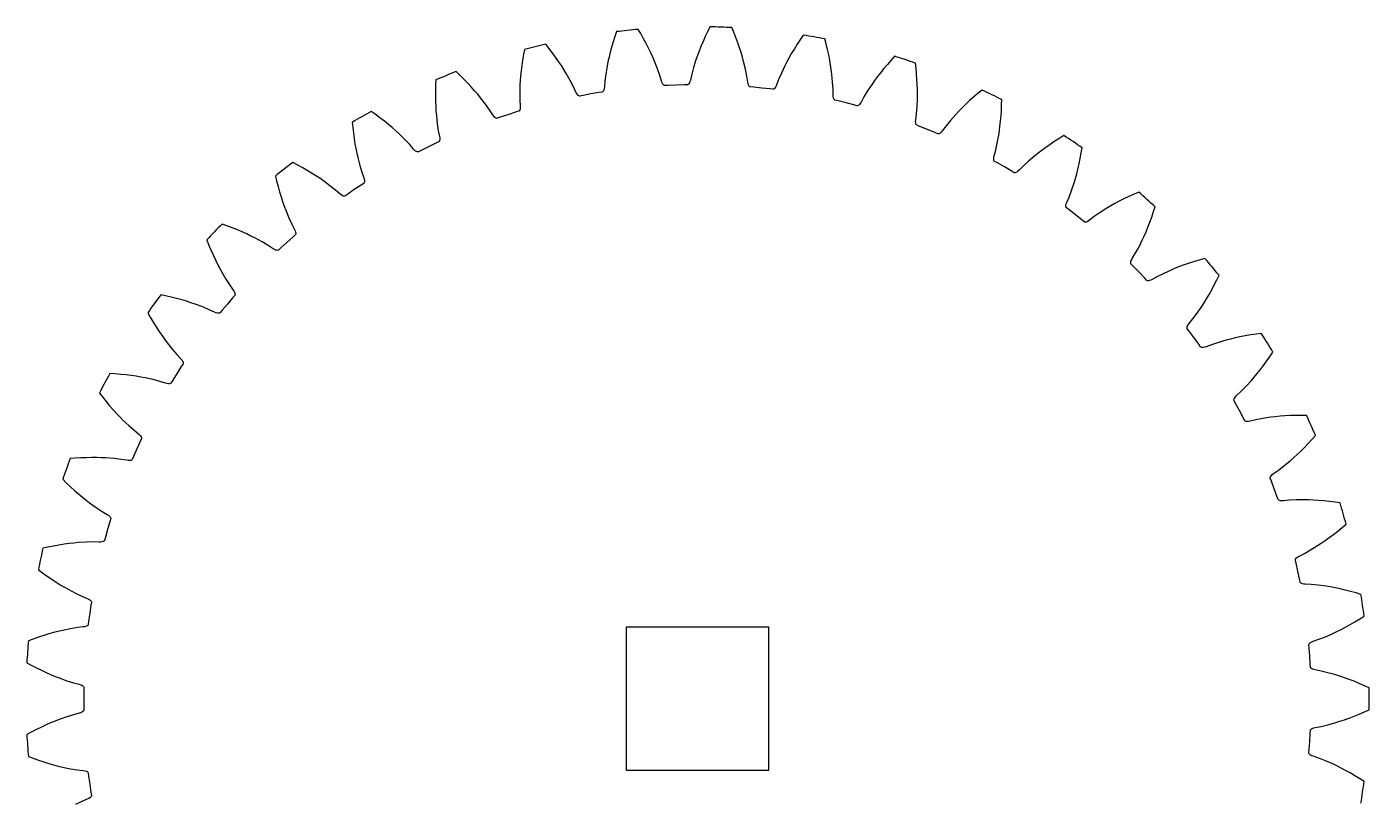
# Model space of a CAD drawing. Header units: millimetres. Extents: x -47 to 47, y -62 to 47.
# Drawn here: x -46.9 to 47, y -7.3 to 47 of the extents above; entities that cross this region are included whole.
import ezdxf

# ---------------------------------------------------------------- set-up
doc = ezdxf.new("R2010")
doc.units = ezdxf.units.MM

msp = doc.modelspace()

# ---------------------------------------------------------------- linework, layer by layer
at = {"color": 7, "linetype": 'Continuous', "lineweight": 25}
for p, q in [((0.872, 46.992), (0.717, 46.68)), ((-5.787, 46.326), (-5.908, 45.938)), ((-5.677, 46.656), (-5.787, 46.326)), ((-3.971, 46.516), (-4.148, 46.817)), ((-3.772, 46.163), (-3.971, 46.516)), ((-3.589, 45.821), (-3.772, 46.163)), ((0.543, 46.313), (0.384, 45.96)), ((0.717, 46.68), (0.543, 46.313)), ((2.541, 46.616), (2.408, 46.938)), ((2.689, 46.238), (2.541, 46.616)), ((2.823, 45.874), (2.689, 46.238)), ((7.206, 46.126), (6.983, 45.787)), ((7.403, 46.413), (7.206, 46.126)), ((9.004, 45.809), (8.917, 46.146)), ((-12.115, 45.412), (-12.178, 45.069)), ((-10.406, 45.511), (-10.623, 45.784)), ((-10.16, 45.188), (-10.406, 45.511)), ((-9.931, 44.875), (-10.16, 45.188)), ((-6.111, 45.211), (-6.194, 44.872)), ((-6.016, 45.566), (-6.111, 45.211)), ((-5.908, 45.938), (-6.016, 45.566)), ((-3.423, 45.493), (-3.589, 45.821)), ((-3.271, 45.179), (-3.423, 45.493)), ((-3.133, 44.877), (-3.271, 45.179)), ((0.112, 45.297), (-0.005, 44.987)), ((0.241, 45.621), (0.112, 45.297)), ((0.384, 45.96), (0.241, 45.621)), ((2.942, 45.527), (2.823, 45.874)), ((3.048, 45.195), (2.942, 45.527)), ((3.143, 44.877), (3.048, 45.195)), ((6.588, 45.144), (6.415, 44.841)), ((6.777, 45.459), (6.588, 45.144)), ((6.983, 45.787), (6.777, 45.459)), ((9.098, 45.414), (9.004, 45.809)), ((9.18, 45.035), (9.098, 45.414)), ((-12.299, 44.285), (-12.343, 43.92)), ((-12.244, 44.669), (-12.299, 44.285)), ((-12.178, 45.069), (-12.244, 44.669)), ((-9.721, 44.574), (-9.931, 44.875)), ((-9.527, 44.284), (-9.721, 44.574)), ((-9.348, 44.005), (-9.527, 44.284)), ((-6.327, 44.243), (-6.422, 43.682)), ((-6.266, 44.548), (-6.327, 44.243)), ((-6.194, 44.872), (-6.266, 44.548)), ((-3.01, 44.592), (-3.133, 44.877)), ((-2.801, 44.063), (-3.01, 44.592)), ((-0.28, 44.151), (-0.409, 43.674)), ((-0.108, 44.693), (-0.28, 44.151)), ((-0.005, 44.987), (-0.108, 44.693)), ((3.225, 44.577), (3.143, 44.877)), ((3.359, 44.024), (3.225, 44.577)), ((6.113, 44.273), (5.867, 43.76)), ((6.256, 44.55), (6.113, 44.273)), ((6.415, 44.841), (6.256, 44.55)), ((9.25, 44.674), (9.18, 45.035)), ((9.309, 44.331), (9.25, 44.674)), ((9.358, 44.003), (9.309, 44.331)), ((13.287, 44.37), (13.037, 44.073)), ((13.556, 44.674), (13.287, 44.37)), ((13.791, 44.931), (13.556, 44.674)), ((15.292, 44.11), (15.253, 44.456)), ((-18.317, 43.284), (-18.332, 42.936)), ((-16.639, 43.62), (-16.891, 43.86)), ((-16.35, 43.335), (-16.639, 43.62)), ((-16.08, 43.057), (-16.35, 43.335)), ((-12.405, 43.243), (-12.423, 42.932)), ((-12.378, 43.573), (-12.405, 43.243)), ((-12.343, 43.92), (-12.378, 43.573)), ((-9.187, 43.739), (-9.348, 44.005)), ((-8.906, 43.244), (-9.187, 43.739)), ((-8.68, 42.804), (-8.906, 43.244)), ((-6.422, 43.682), (-6.483, 43.192)), ((-2.638, 43.596), (-2.801, 44.063)), ((-2.519, 43.203), (-2.638, 43.596)), ((-0.501, 43.273), (-0.531, 43.167)), ((-0.409, 43.674), (-0.501, 43.273)), ((3.455, 43.539), (3.359, 44.024)), ((3.518, 43.133), (3.455, 43.539)), ((5.673, 43.306), (5.526, 42.922)), ((5.867, 43.76), (5.673, 43.306)), ((9.398, 43.694), (9.358, 44.003)), ((9.453, 43.128), (9.398, 43.694)), ((12.395, 43.245), (12.215, 42.992)), ((12.593, 43.512), (12.395, 43.245)), ((12.806, 43.788), (12.593, 43.512)), ((13.037, 44.073), (12.806, 43.788)), ((15.33, 43.706), (15.292, 44.11)), ((15.358, 43.319), (15.33, 43.706)), ((15.377, 42.952), (15.358, 43.319)), ((-18.342, 42.53), (-18.343, 42.142)), ((-18.332, 42.936), (-18.342, 42.53)), ((-15.83, 42.788), (-16.08, 43.057)), ((-15.597, 42.527), (-15.83, 42.788)), ((-15.382, 42.275), (-15.597, 42.527)), ((-15.184, 42.035), (-15.382, 42.275)), ((-12.423, 42.932), (-12.439, 42.363)), ((-12.439, 42.363), (-12.432, 41.869)), ((-8.507, 42.432), (-8.68, 42.804)), ((-8.455, 42.334), (-8.507, 42.432)), ((-8.404, 42.258), (-8.455, 42.334)), ((-7.458, 42.297), (-8.012, 42.196)), ((-6.903, 42.392), (-7.458, 42.297)), ((-6.677, 42.428), (-6.903, 42.392)), ((-6.656, 42.435), (-6.677, 42.428)), ((-6.618, 42.465), (-6.656, 42.435)), ((-6.584, 42.514), (-6.618, 42.465)), ((-6.556, 42.584), (-6.584, 42.514)), ((-6.534, 42.673), (-6.556, 42.584)), ((-6.519, 42.782), (-6.534, 42.673)), ((-6.483, 43.192), (-6.519, 42.782)), ((-2.481, 43.099), (-2.519, 43.203)), ((-2.441, 43.016), (-2.481, 43.099)), ((-2.399, 42.954), (-2.441, 43.016)), ((-2.356, 42.913), (-2.399, 42.954)), ((-2.312, 42.892), (-2.356, 42.913)), ((-2.291, 42.889), (-2.312, 42.892)), ((-2.061, 42.901), (-2.291, 42.889)), ((-1.499, 42.924), (-2.061, 42.901)), ((-0.937, 42.94), (-1.499, 42.924)), ((-0.707, 42.944), (-0.937, 42.94)), ((-0.685, 42.949), (-0.707, 42.944)), ((-0.643, 42.972), (-0.685, 42.949)), ((-0.603, 43.017), (-0.643, 42.972)), ((-0.565, 43.082), (-0.603, 43.017)), ((-0.531, 43.167), (-0.565, 43.082)), ((3.541, 43.025), (3.518, 43.133)), ((3.569, 42.938), (3.541, 43.025)), ((3.602, 42.87), (3.569, 42.938)), ((3.639, 42.823), (3.602, 42.87)), ((3.68, 42.796), (3.639, 42.823)), ((3.701, 42.79), (3.68, 42.796)), ((3.93, 42.77), (3.701, 42.79)), ((4.489, 42.715), (3.93, 42.77)), ((5.049, 42.652), (4.489, 42.715)), ((5.277, 42.625), (5.049, 42.652)), ((5.299, 42.626), (5.277, 42.625)), ((5.343, 42.644), (5.299, 42.626)), ((5.39, 42.682), (5.343, 42.644)), ((5.436, 42.741), (5.39, 42.682)), ((5.482, 42.821), (5.436, 42.741)), ((5.526, 42.922), (5.482, 42.821)), ((9.481, 42.634), (9.453, 43.128)), ((9.487, 42.223), (9.481, 42.634)), ((11.901, 42.517), (11.645, 42.095)), ((12.215, 42.992), (11.901, 42.517)), ((15.388, 42.604), (15.377, 42.952)), ((15.387, 41.961), (15.391, 42.272)), ((15.391, 42.272), (15.388, 42.604)), ((19.641, 42.353), (19.333, 42.088)), ((19.91, 42.575), (19.641, 42.353)), ((-18.343, 42.142), (-18.336, 41.775)), ((-18.336, 41.775), (-18.322, 41.427)), ((-18.322, 41.427), (-18.302, 41.095)), ((-14.837, 41.584), (-15.184, 42.035)), ((-14.553, 41.18), (-14.837, 41.584)), ((-12.432, 41.869), (-12.409, 41.459)), ((-12.409, 41.349), (-12.419, 41.257)), ((-12.409, 41.459), (-12.409, 41.349)), ((-8.354, 42.202), (-8.404, 42.258)), ((-8.305, 42.167), (-8.354, 42.202)), ((-8.259, 42.153), (-8.305, 42.167)), ((-8.237, 42.153), (-8.259, 42.153)), ((-8.012, 42.196), (-8.237, 42.153)), ((9.495, 42.114), (9.487, 42.223)), ((9.51, 42.023), (9.495, 42.114)), ((9.534, 41.952), (9.51, 42.023)), ((9.564, 41.9), (9.534, 41.952)), ((9.6, 41.868), (9.564, 41.9)), ((9.62, 41.859), (9.6, 41.868)), ((9.844, 41.807), (9.62, 41.859)), ((10.391, 41.674), (9.844, 41.807)), ((10.936, 41.535), (10.391, 41.674)), ((11.158, 41.476), (10.936, 41.535)), ((11.179, 41.474), (11.158, 41.476)), ((11.226, 41.485), (11.179, 41.474)), ((11.277, 41.517), (11.226, 41.485)), ((11.331, 41.569), (11.277, 41.517)), ((11.388, 41.642), (11.331, 41.569)), ((11.446, 41.735), (11.388, 41.642)), ((11.645, 42.095), (11.446, 41.735)), ((15.322, 40.9), (15.363, 41.392)), ((15.363, 41.392), (15.387, 41.961)), ((18.526, 41.336), (18.293, 41.099)), ((18.776, 41.579), (18.526, 41.336)), ((19.044, 41.83), (18.776, 41.579)), ((19.333, 42.088), (19.044, 41.83)), ((21.264, 41.147), (21.282, 41.552)), ((21.282, 41.552), (21.292, 41.901)), ((-22.548, 40.88), (-22.831, 41.082)), ((-22.222, 40.637), (-22.548, 40.88)), ((-21.916, 40.4), (-22.222, 40.637)), ((-21.63, 40.168), (-21.916, 40.4)), ((-18.302, 41.095), (-18.277, 40.785)), ((-18.277, 40.785), (-18.213, 40.22)), ((-14.329, 40.835), (-14.553, 41.18)), ((-14.265, 40.746), (-14.329, 40.835)), ((-14.204, 40.677), (-14.265, 40.746)), ((-14.146, 40.629), (-14.204, 40.677)), ((-14.093, 40.601), (-14.146, 40.629)), ((-14.045, 40.593), (-14.093, 40.601)), ((-14.024, 40.596), (-14.045, 40.593)), ((-13.806, 40.671), (-14.024, 40.596)), ((-13.272, 40.848), (-13.806, 40.671)), ((-12.736, 41.018), (-13.272, 40.848)), ((-12.516, 41.086), (-12.736, 41.018)), ((-12.497, 41.096), (-12.516, 41.086)), ((-12.463, 41.13), (-12.497, 41.096)), ((-12.437, 41.184), (-12.463, 41.13)), ((-12.419, 41.257), (-12.437, 41.184)), ((15.263, 40.382), (15.271, 40.492)), ((15.271, 40.492), (15.322, 40.9)), ((17.702, 40.447), (17.39, 40.064)), ((18.08, 40.873), (17.702, 40.447)), ((18.293, 41.099), (18.08, 40.873)), ((21.167, 40.048), (21.205, 40.394)), ((21.205, 40.394), (21.238, 40.76)), ((21.238, 40.76), (21.264, 41.147)), ((-24.163, 40.313), (-24.129, 39.967)), ((-24.129, 39.967), (-24.082, 39.563)), ((-24.082, 39.563), (-24.029, 39.18)), ((-21.364, 39.943), (-21.63, 40.168)), ((-21.116, 39.723), (-21.364, 39.943)), ((-20.887, 39.512), (-21.116, 39.723)), ((-20.48, 39.114), (-20.887, 39.512)), ((-18.213, 40.22), (-18.138, 39.731)), ((-18.138, 39.731), (-18.058, 39.328)), ((15.266, 40.29), (15.263, 40.382)), ((15.279, 40.216), (15.266, 40.29)), ((15.302, 40.161), (15.279, 40.216)), ((15.333, 40.124), (15.302, 40.161)), ((15.352, 40.113), (15.333, 40.124)), ((15.566, 40.03), (15.352, 40.113)), ((16.089, 39.823), (15.566, 40.03)), ((16.61, 39.608), (16.089, 39.823)), ((16.821, 39.519), (16.61, 39.608)), ((16.843, 39.514), (16.821, 39.519)), ((16.891, 39.519), (16.843, 39.514)), ((16.946, 39.543), (16.891, 39.519)), ((17.006, 39.587), (16.946, 39.543)), ((17.073, 39.651), (17.006, 39.587)), ((17.143, 39.736), (17.073, 39.651)), ((17.39, 40.064), (17.143, 39.736)), ((21.078, 39.411), (21.124, 39.719)), ((21.124, 39.719), (21.167, 40.048)), ((-24.029, 39.18), (-23.971, 38.817)), ((-23.971, 38.817), (-23.909, 38.473)), ((-20.142, 38.754), (-20.48, 39.114)), ((-19.873, 38.443), (-20.142, 38.754)), ((-18.828, 38.603), (-19.332, 38.353)), ((-18.321, 38.847), (-18.828, 38.603)), ((-18.113, 38.944), (-18.321, 38.847)), ((-18.095, 38.957), (-18.113, 38.944)), ((-18.066, 38.996), (-18.095, 38.957)), ((-18.048, 39.053), (-18.066, 38.996)), ((-18.058, 39.328), (-18.043, 39.219)), ((-18.04, 39.127), (-18.048, 39.053)), ((-18.043, 39.219), (-18.04, 39.127)), ((20.865, 38.369), (20.975, 38.851)), ((20.975, 38.851), (21.078, 39.411)), ((24.38, 38.561), (24.099, 38.355)), ((24.681, 38.772), (24.38, 38.561)), ((25.002, 38.988), (24.681, 38.772)), ((25.344, 39.207), (25.002, 38.988)), ((25.641, 39.389), (25.344, 39.207)), ((26.858, 38.186), (26.916, 38.53)), ((-23.909, 38.473), (-23.843, 38.148)), ((-23.843, 38.148), (-23.775, 37.845)), ((-23.775, 37.845), (-23.634, 37.294)), ((-19.797, 38.364), (-19.873, 38.443)), ((-19.726, 38.305), (-19.797, 38.364)), ((-19.663, 38.265), (-19.726, 38.305)), ((-19.606, 38.245), (-19.663, 38.265)), ((-19.558, 38.243), (-19.606, 38.245)), ((-19.537, 38.249), (-19.558, 38.243)), ((-19.332, 38.353), (-19.537, 38.249)), ((20.725, 37.774), (20.735, 37.865)), ((20.728, 37.699), (20.725, 37.774)), ((20.742, 37.64), (20.728, 37.699)), ((20.735, 37.865), (20.758, 37.973)), ((20.768, 37.6), (20.742, 37.64)), ((20.758, 37.973), (20.865, 38.369)), ((20.785, 37.586), (20.768, 37.6)), ((20.986, 37.474), (20.785, 37.586)), ((23.159, 37.59), (22.796, 37.254)), ((23.592, 37.959), (23.159, 37.59)), ((23.835, 38.153), (23.592, 37.959)), ((24.099, 38.355), (23.835, 38.153)), ((26.704, 37.408), (26.783, 37.787)), ((26.783, 37.787), (26.858, 38.186)), ((-28.018, 37.344), (-28.326, 37.505)), ((-27.661, 37.149), (-28.018, 37.344)), ((-27.325, 36.956), (-27.661, 37.149)), ((-27.01, 36.767), (-27.325, 36.956)), ((-26.715, 36.581), (-27.01, 36.767)), ((-23.634, 37.294), (-23.491, 36.821)), ((-23.491, 36.821), (-23.356, 36.432)), ((21.475, 37.196), (20.986, 37.474)), ((21.96, 36.911), (21.475, 37.196)), ((22.158, 36.793), (21.96, 36.911)), ((22.178, 36.786), (22.158, 36.793)), ((22.226, 36.784), (22.178, 36.786)), ((22.284, 36.8), (22.226, 36.784)), ((22.35, 36.835), (22.284, 36.8)), ((22.425, 36.889), (22.35, 36.835)), ((22.506, 36.963), (22.425, 36.889)), ((22.796, 37.254), (22.506, 36.963)), ((26.446, 36.392), (26.535, 36.712)), ((26.535, 36.712), (26.621, 37.05)), ((26.621, 37.05), (26.704, 37.408)), ((-29.538, 36.558), (-29.456, 36.22)), ((-29.456, 36.22), (-29.354, 35.827)), ((-29.354, 35.827), (-29.248, 35.454)), ((-26.439, 36.398), (-26.715, 36.581)), ((-26.183, 36.221), (-26.439, 36.398)), ((-25.725, 35.883), (-26.183, 36.221)), ((-25.34, 35.573), (-25.725, 35.883)), ((-23.549, 35.919), (-24.017, 35.607)), ((-23.356, 36.044), (-23.549, 35.919)), ((-23.356, 36.432), (-23.326, 36.327)), ((-23.341, 36.059), (-23.356, 36.044)), ((-23.318, 36.102), (-23.341, 36.059)), ((-23.326, 36.327), (-23.309, 36.236)), ((-23.307, 36.161), (-23.318, 36.102)), ((-23.309, 36.236), (-23.307, 36.161)), ((26.177, 35.554), (26.357, 36.094)), ((26.357, 36.094), (26.446, 36.392)), ((-29.248, 35.454), (-29.14, 35.103)), ((-29.14, 35.103), (-29.031, 34.772)), ((-29.031, 34.772), (-28.921, 34.459)), ((-25.03, 35.303), (-25.34, 35.573)), ((-24.943, 35.235), (-25.03, 35.303)), ((-24.865, 35.186), (-24.943, 35.235)), ((-24.797, 35.156), (-24.865, 35.186)), ((-24.738, 35.144), (-24.797, 35.156)), ((-24.69, 35.149), (-24.738, 35.144)), ((-24.67, 35.158), (-24.69, 35.149)), ((-24.482, 35.29), (-24.67, 35.158)), ((-24.017, 35.607), (-24.482, 35.29)), ((25.841, 34.714), (26.002, 35.092)), ((26.002, 35.092), (26.177, 35.554)), ((29.509, 34.793), (29.202, 34.628)), ((29.837, 34.96), (29.509, 34.793)), ((30.185, 35.129), (29.837, 34.96)), ((30.554, 35.298), (30.185, 35.129)), ((30.874, 35.437), (30.554, 35.298)), ((-28.921, 34.459), (-28.811, 34.167)), ((-28.811, 34.167), (-28.594, 33.641)), ((25.773, 34.447), (25.78, 34.522)), ((25.779, 34.387), (25.773, 34.447)), ((25.799, 34.343), (25.779, 34.387)), ((25.78, 34.522), (25.803, 34.611)), ((25.814, 34.327), (25.799, 34.343)), ((25.803, 34.611), (25.841, 34.714)), ((25.997, 34.189), (25.814, 34.327)), ((26.443, 33.845), (25.997, 34.189)), ((26.884, 33.496), (26.443, 33.845)), ((28.165, 34.001), (27.759, 33.719)), ((28.645, 34.306), (28.165, 34.001)), ((28.913, 34.465), (28.645, 34.306)), ((29.202, 34.628), (28.913, 34.465)), ((31.781, 33.692), (31.911, 34.077)), ((31.911, 34.077), (32.016, 34.409)), ((-32.942, 33.081), (-33.27, 33.198)), ((-32.562, 32.938), (-32.942, 33.081)), ((-32.203, 32.794), (-32.562, 32.938)), ((-28.594, 33.641), (-28.386, 33.193)), ((-28.386, 33.193), (-28.199, 32.827)), ((27.063, 33.352), (26.884, 33.496)), ((27.082, 33.341), (27.063, 33.352)), ((27.129, 33.332), (27.082, 33.341)), ((27.189, 33.341), (27.129, 33.332)), ((27.259, 33.366), (27.189, 33.341)), ((27.341, 33.41), (27.259, 33.366)), ((27.432, 33.471), (27.341, 33.41)), ((27.759, 33.719), (27.432, 33.471)), ((31.386, 32.662), (31.518, 32.984)), ((31.518, 32.984), (31.65, 33.327)), ((31.65, 33.327), (31.781, 33.692)), ((-34.338, 32.092), (-34.211, 31.768)), ((-31.864, 32.65), (-32.203, 32.794)), ((-31.546, 32.507), (-31.864, 32.65)), ((-31.247, 32.364), (-31.546, 32.507)), ((-30.969, 32.225), (-31.247, 32.364)), ((-30.468, 31.954), (-30.969, 32.225)), ((-30.044, 31.701), (-30.468, 31.954)), ((-28.319, 32.292), (-28.739, 31.918)), ((-28.145, 32.443), (-28.319, 32.292)), ((-28.199, 32.827), (-28.154, 32.727)), ((-28.154, 32.727), (-28.126, 32.639)), ((-28.132, 32.46), (-28.145, 32.443)), ((-28.115, 32.505), (-28.132, 32.46)), ((-28.126, 32.639), (-28.113, 32.565)), ((-28.113, 32.565), (-28.115, 32.505)), ((30.871, 31.565), (31.124, 32.075)), ((31.124, 32.075), (31.254, 32.357)), ((31.254, 32.357), (31.386, 32.662)), ((-34.211, 31.768), (-34.054, 31.393)), ((-34.054, 31.393), (-33.898, 31.038)), ((-33.898, 31.038), (-33.742, 30.705)), ((-29.7, 31.476), (-30.044, 31.701)), ((-29.604, 31.421), (-29.7, 31.476)), ((-29.52, 31.383), (-29.604, 31.421)), ((-29.448, 31.363), (-29.52, 31.383)), ((-29.388, 31.359), (-29.448, 31.363)), ((-29.342, 31.371), (-29.388, 31.359)), ((-29.323, 31.383), (-29.342, 31.371)), ((-29.155, 31.539), (-29.323, 31.383)), ((-28.739, 31.918), (-29.155, 31.539)), ((30.42, 30.78), (30.633, 31.132)), ((30.633, 31.132), (30.871, 31.565)), ((-33.742, 30.705), (-33.588, 30.393)), ((-33.588, 30.393), (-33.435, 30.098)), ((-33.435, 30.098), (-33.286, 29.825)), ((30.314, 30.465), (30.316, 30.525)), ((30.328, 30.419), (30.314, 30.465)), ((30.316, 30.525), (30.334, 30.598)), ((30.34, 30.401), (30.328, 30.419)), ((30.334, 30.598), (30.369, 30.683)), ((30.502, 30.238), (30.34, 30.401)), ((30.369, 30.683), (30.42, 30.78)), ((30.896, 29.836), (30.502, 30.238)), ((33.428, 30.106), (33.141, 29.986)), ((33.737, 30.227), (33.428, 30.106)), ((34.064, 30.348), (33.737, 30.227)), ((34.412, 30.468), (34.064, 30.348)), ((34.781, 30.586), (34.412, 30.468)), ((35.17, 30.703), (34.781, 30.586)), ((35.505, 30.796), (35.17, 30.703)), ((-33.286, 29.825), (-32.998, 29.335)), ((-32.998, 29.335), (-32.73, 28.919)), ((31.284, 29.428), (30.896, 29.836)), ((31.441, 29.261), (31.284, 29.428)), ((31.458, 29.248), (31.441, 29.261)), ((31.504, 29.232), (31.458, 29.248)), ((31.564, 29.232), (31.504, 29.232)), ((31.638, 29.248), (31.564, 29.232)), ((31.724, 29.279), (31.638, 29.248)), ((31.823, 29.328), (31.724, 29.279)), ((32.182, 29.528), (31.823, 29.328)), ((32.623, 29.751), (32.182, 29.528)), ((33.141, 29.986), (32.623, 29.751)), ((36.161, 28.941), (36.343, 29.304)), ((36.343, 29.304), (36.493, 29.618)), ((-37.226, 28.174), (-37.567, 28.244)), ((-32.73, 28.919), (-32.493, 28.583)), ((-32.387, 28.21), (-32.537, 28.036)), ((-32.493, 28.583), (-32.435, 28.49)), ((-32.435, 28.49), (-32.394, 28.407)), ((-32.394, 28.407), (-32.371, 28.336)), ((-32.376, 28.229), (-32.387, 28.21)), ((-32.365, 28.276), (-32.376, 28.229)), ((-32.371, 28.336), (-32.365, 28.276)), ((35.626, 27.976), (35.802, 28.277)), ((35.802, 28.277), (35.98, 28.598)), ((35.98, 28.598), (36.161, 28.941)), ((-36.829, 28.086), (-37.226, 28.174)), ((-36.453, 27.993), (-36.829, 28.086)), ((-36.098, 27.897), (-36.453, 27.993)), ((-35.764, 27.8), (-36.098, 27.897)), ((-35.447, 27.7), (-35.764, 27.8)), ((-35.152, 27.601), (-35.447, 27.7)), ((-34.619, 27.402), (-35.152, 27.601)), ((-34.163, 27.211), (-34.619, 27.402)), ((-32.902, 27.608), (-33.261, 27.174)), ((-32.537, 28.036), (-32.902, 27.608)), ((34.963, 26.961), (35.285, 27.431)), ((35.285, 27.431), (35.453, 27.693)), ((35.453, 27.693), (35.626, 27.976)), ((-38.471, 27), (-38.299, 26.697)), ((-38.299, 26.697), (-38.092, 26.348)), ((-38.092, 26.348), (-37.887, 26.019)), ((-33.791, 27.036), (-34.163, 27.211)), ((-33.689, 26.995), (-33.791, 27.036)), ((-33.601, 26.969), (-33.689, 26.995)), ((-33.526, 26.959), (-33.601, 26.969)), ((-33.467, 26.964), (-33.526, 26.959)), ((-33.422, 26.982), (-33.467, 26.964)), ((-33.405, 26.996), (-33.422, 26.982)), ((-33.261, 27.174), (-33.405, 26.996)), ((34.408, 26.247), (34.667, 26.566)), ((34.667, 26.566), (34.963, 26.961)), ((-37.887, 26.019), (-37.687, 25.711)), ((-37.687, 25.711), (-37.491, 25.422)), ((-37.491, 25.422), (-37.298, 25.152)), ((34.259, 25.949), (34.269, 26.009)), ((34.266, 25.902), (34.259, 25.949)), ((34.276, 25.882), (34.266, 25.902)), ((34.269, 26.009), (34.297, 26.078)), ((34.414, 25.698), (34.276, 25.882)), ((34.297, 26.078), (34.343, 26.158)), ((34.343, 26.158), (34.408, 26.247)), ((34.747, 25.245), (34.414, 25.698)), ((38.317, 25.382), (37.956, 25.311)), ((38.699, 25.448), (38.317, 25.382)), ((39.1, 25.509), (38.699, 25.448)), ((39.446, 25.555), (39.1, 25.509)), ((-37.298, 25.152), (-37.113, 24.903)), ((-37.113, 24.903), (-36.759, 24.457)), ((-36.759, 24.457), (-36.436, 24.083)), ((35.075, 24.788), (34.747, 25.245)), ((35.207, 24.6), (35.075, 24.788)), ((35.223, 24.585), (35.207, 24.6)), ((35.266, 24.563), (35.223, 24.585)), ((35.325, 24.555), (35.266, 24.563)), ((35.4, 24.56), (35.325, 24.555)), ((35.49, 24.579), (35.4, 24.56)), ((35.595, 24.613), (35.49, 24.579)), ((35.978, 24.761), (35.595, 24.613)), ((36.446, 24.921), (35.978, 24.761)), ((36.992, 25.082), (36.446, 24.921)), ((37.293, 25.16), (36.992, 25.082)), ((37.616, 25.237), (37.293, 25.16)), ((37.956, 25.311), (37.616, 25.237)), ((-36.436, 24.083), (-36.155, 23.783)), ((-36.155, 23.783), (-36.084, 23.699)), ((-36.084, 23.699), (-36.033, 23.622)), ((-36.033, 23.622), (-36, 23.555)), ((-36, 23.555), (-35.986, 23.496)), ((-35.986, 23.496), (-35.989, 23.448)), ((39.61, 23.312), (39.837, 23.627)), ((39.837, 23.627), (40.068, 23.961)), ((40.068, 23.961), (40.26, 24.251)), ((-40.784, 22.719), (-41.132, 22.741)), ((-40.38, 22.687), (-40.784, 22.719)), ((-39.994, 22.647), (-40.38, 22.687)), ((-39.63, 22.602), (-39.994, 22.647)), ((-39.284, 22.552), (-39.63, 22.602)), ((-38.957, 22.498), (-39.284, 22.552)), ((-36.424, 22.76), (-36.719, 22.281)), ((-36.123, 23.235), (-36.424, 22.76)), ((-35.998, 23.428), (-36.123, 23.235)), ((-35.989, 23.448), (-35.998, 23.428)), ((38.962, 22.489), (39.173, 22.745)), ((39.173, 22.745), (39.389, 23.019)), ((39.389, 23.019), (39.61, 23.312)), ((-38.651, 22.44), (-38.957, 22.498)), ((-38.096, 22.318), (-38.651, 22.44)), ((-37.618, 22.191), (-38.096, 22.318)), ((-37.225, 22.07), (-37.618, 22.191)), ((-37.118, 22.044), (-37.225, 22.07)), ((-37.027, 22.031), (-37.118, 22.044)), ((-36.952, 22.031), (-37.027, 22.031)), ((-36.894, 22.043), (-36.952, 22.031)), ((-36.852, 22.068), (-36.894, 22.043)), ((-36.838, 22.084), (-36.852, 22.068)), ((-36.719, 22.281), (-36.838, 22.084)), ((38.027, 21.482), (38.375, 21.833)), ((38.375, 21.833), (38.759, 22.253)), ((38.759, 22.253), (38.962, 22.489)), ((-41.854, 21.383), (-41.642, 21.107)), ((-41.642, 21.107), (-41.388, 20.79)), ((-41.388, 20.79), (-41.14, 20.493)), ((37.537, 20.929), (37.555, 20.986)), ((37.537, 20.881), (37.537, 20.929)), ((37.544, 20.86), (37.537, 20.881)), ((37.655, 20.659), (37.544, 20.86)), ((37.555, 20.986), (37.593, 21.051)), ((37.593, 21.051), (37.65, 21.124)), ((37.65, 21.124), (37.726, 21.203)), ((37.726, 21.203), (38.027, 21.482)), ((-41.14, 20.493), (-40.898, 20.215)), ((-40.898, 20.215), (-40.664, 19.957)), ((-40.664, 19.957), (-40.436, 19.716)), ((37.923, 20.164), (37.655, 20.659)), ((38.184, 19.665), (37.923, 20.164)), ((40.762, 19.757), (40.432, 19.725)), ((41.11, 19.783), (40.762, 19.757)), ((41.477, 19.802), (41.11, 19.783)), ((41.864, 19.815), (41.477, 19.802)), ((42.27, 19.819), (41.864, 19.815)), ((42.618, 19.816), (42.27, 19.819)), ((-40.436, 19.716), (-40.217, 19.495)), ((-40.217, 19.495), (-39.805, 19.103)), ((-39.805, 19.103), (-39.433, 18.777)), ((38.288, 19.461), (38.184, 19.665)), ((38.301, 19.443), (38.288, 19.461)), ((38.341, 19.416), (38.301, 19.443)), ((38.399, 19.4), (38.341, 19.416)), ((38.474, 19.394), (38.399, 19.4)), ((38.566, 19.401), (38.474, 19.394)), ((38.674, 19.42), (38.566, 19.401)), ((39.074, 19.513), (38.674, 19.42)), ((39.56, 19.606), (39.074, 19.513)), ((40.123, 19.689), (39.56, 19.606)), ((40.432, 19.725), (40.123, 19.689)), ((-39.433, 18.777), (-39.113, 18.519)), ((-39.005, 17.982), (-39.237, 17.469)), ((-39.113, 18.519), (-39.031, 18.446)), ((-39.031, 18.446), (-38.97, 18.378)), ((-38.908, 18.19), (-39.005, 17.982)), ((-38.97, 18.378), (-38.928, 18.315)), ((-38.928, 18.315), (-38.905, 18.26)), ((-38.902, 18.211), (-38.908, 18.19)), ((-38.905, 18.26), (-38.902, 18.211)), ((42.469, 17.573), (42.738, 17.852)), ((42.738, 17.852), (43.013, 18.151)), ((43.013, 18.151), (43.244, 18.412)), ((-39.462, 16.954), (-39.553, 16.743)), ((-39.237, 17.469), (-39.462, 16.954)), ((41.713, 16.848), (41.957, 17.072)), ((41.957, 17.072), (42.209, 17.313)), ((42.209, 17.313), (42.469, 17.573)), ((-43.549, 16.822), (-43.897, 16.795)), ((-43.144, 16.846), (-43.549, 16.822)), ((-42.757, 16.861), (-43.144, 16.846)), ((-42.389, 16.867), (-42.757, 16.861)), ((-42.041, 16.865), (-42.389, 16.867)), ((-41.709, 16.857), (-42.041, 16.865)), ((-41.398, 16.842), (-41.709, 16.857)), ((-40.831, 16.799), (-41.398, 16.842)), ((-40.34, 16.74), (-40.831, 16.799)), ((-39.934, 16.675), (-40.34, 16.74)), ((-39.825, 16.663), (-39.934, 16.675)), ((-39.733, 16.663), (-39.825, 16.663)), ((-39.659, 16.674), (-39.733, 16.663)), ((-39.602, 16.694), (-39.659, 16.674)), ((-39.564, 16.724), (-39.602, 16.694)), ((-39.553, 16.743), (-39.564, 16.724)), ((40.31, 15.746), (40.647, 15.981)), ((40.647, 15.981), (41.041, 16.28)), ((41.041, 16.28), (41.479, 16.642)), ((41.479, 16.642), (41.713, 16.848)), ((-44.423, 15.35), (-44.174, 15.106)), ((-44.174, 15.106), (-43.879, 14.828)), ((40.078, 15.453), (40.084, 15.501)), ((40.082, 15.432), (40.078, 15.453)), ((40.164, 15.217), (40.082, 15.432)), ((40.084, 15.501), (40.111, 15.555)), ((40.111, 15.555), (40.157, 15.615)), ((40.157, 15.615), (40.223, 15.678)), ((40.36, 14.69), (40.164, 15.217)), ((40.223, 15.678), (40.31, 15.746)), ((-43.879, 14.828), (-43.591, 14.568)), ((-43.591, 14.568), (-43.314, 14.327)), ((-43.314, 14.327), (-43.046, 14.104)), ((-43.046, 14.104), (-42.786, 13.897)), ((40.549, 14.16), (40.36, 14.69)), ((40.624, 13.943), (40.549, 14.16)), ((-42.786, 13.897), (-42.539, 13.708)), ((-42.539, 13.708), (-42.076, 13.377)), ((-42.076, 13.377), (-41.663, 13.107)), ((40.635, 13.924), (40.624, 13.943)), ((40.67, 13.891), (40.635, 13.924)), ((40.725, 13.867), (40.67, 13.891)), ((40.799, 13.851), (40.725, 13.867)), ((40.89, 13.845), (40.799, 13.851)), ((41, 13.849), (40.89, 13.845)), ((41.41, 13.885), (41, 13.849)), ((41.903, 13.909), (41.41, 13.885)), ((42.472, 13.914), (41.903, 13.909)), ((42.783, 13.906), (42.472, 13.914)), ((43.115, 13.892), (42.783, 13.906)), ((43.463, 13.869), (43.115, 13.892)), ((43.829, 13.837), (43.463, 13.869)), ((44.214, 13.795), (43.829, 13.837)), ((44.617, 13.743), (44.214, 13.795)), ((44.961, 13.692), (44.617, 13.743)), ((-41.663, 13.107), (-41.31, 12.896)), ((-41.31, 12.896), (-41.219, 12.834)), ((-41.128, 12.378), (-41.286, 11.839)), ((-41.219, 12.834), (-41.148, 12.775)), ((-41.148, 12.775), (-41.098, 12.719)), ((-41.061, 12.598), (-41.128, 12.378)), ((-41.098, 12.719), (-41.068, 12.667)), ((-41.068, 12.667), (-41.058, 12.62)), ((-41.058, 12.62), (-41.061, 12.598)), ((45.12, 11.988), (45.385, 12.214)), ((-41.438, 11.297), (-41.498, 11.075)), ((-41.286, 11.839), (-41.438, 11.297)), ((44.208, 11.27), (44.501, 11.491)), ((44.501, 11.491), (44.806, 11.731)), ((44.806, 11.731), (45.12, 11.988)), ((-45.467, 10.598), (-45.807, 10.522)), ((-45.069, 10.678), (-45.467, 10.598)), ((-44.687, 10.746), (-45.069, 10.678)), ((-44.324, 10.803), (-44.687, 10.746)), ((-43.979, 10.85), (-44.324, 10.803)), ((-43.649, 10.888), (-43.979, 10.85)), ((-43.339, 10.917), (-43.649, 10.888)), ((-42.771, 10.953), (-43.339, 10.917)), ((-42.277, 10.963), (-42.771, 10.953)), ((-41.866, 10.955), (-42.277, 10.963)), ((-41.757, 10.959), (-41.866, 10.955)), ((-41.665, 10.971), (-41.757, 10.959)), ((-41.593, 10.992), (-41.665, 10.971)), ((-41.54, 11.02), (-41.593, 10.992)), ((-41.507, 11.055), (-41.54, 11.02)), ((-41.498, 11.075), (-41.507, 11.055)), ((42.475, 10.169), (42.907, 10.409)), ((42.907, 10.409), (43.392, 10.707)), ((43.392, 10.707), (43.652, 10.878)), ((43.652, 10.878), (43.925, 11.067)), ((43.925, 11.067), (44.208, 11.27)), ((41.839, 9.725), (41.852, 9.772)), ((41.84, 9.703), (41.839, 9.725)), ((41.891, 9.479), (41.84, 9.703)), ((41.852, 9.772), (41.885, 9.822)), ((41.885, 9.822), (41.939, 9.874)), ((42.011, 8.93), (41.891, 9.479)), ((41.939, 9.874), (42.014, 9.928)), ((42.014, 9.928), (42.109, 9.982)), ((42.109, 9.982), (42.475, 10.169)), ((-46.127, 9.019), (-45.846, 8.812)), ((-45.846, 8.812), (-45.515, 8.577)), ((-45.515, 8.577), (-45.195, 8.359)), ((42.125, 8.379), (42.011, 8.93)), ((-45.195, 8.359), (-44.886, 8.159)), ((-44.886, 8.159), (-44.59, 7.976)), ((-44.59, 7.976), (-44.304, 7.807)), ((-44.304, 7.807), (-44.033, 7.655)), ((-44.033, 7.655), (-43.528, 7.391)), ((42.169, 8.153), (42.125, 8.379)), ((42.177, 8.133), (42.169, 8.153)), ((42.208, 8.096), (42.177, 8.133)), ((42.259, 8.064), (42.208, 8.096)), ((42.329, 8.038), (42.259, 8.064)), ((42.419, 8.019), (42.329, 8.038)), ((42.529, 8.008), (42.419, 8.019)), ((42.939, 7.987), (42.529, 8.008)), ((43.431, 7.942), (42.939, 7.987)), ((43.995, 7.867), (43.431, 7.942)), ((44.302, 7.817), (43.995, 7.867)), ((44.629, 7.756), (44.302, 7.817)), ((44.97, 7.685), (44.629, 7.756)), ((45.328, 7.603), (44.97, 7.685)), ((45.704, 7.508), (45.328, 7.603)), ((-43.528, 7.391), (-43.081, 7.181)), ((-43.081, 7.181), (-42.703, 7.021)), ((-42.703, 7.021), (-42.604, 6.973)), ((-42.604, 6.973), (-42.526, 6.924)), ((-42.526, 6.924), (-42.468, 6.876)), ((-42.468, 6.876), (-42.431, 6.828)), ((-42.415, 6.761), (-42.45, 6.534)), ((-42.431, 6.828), (-42.415, 6.783)), ((-42.415, 6.783), (-42.415, 6.761)), ((46.095, 7.4), (45.704, 7.508)), ((46.429, 7.301), (46.095, 7.4)), ((-42.532, 5.977), (-42.607, 5.42)), ((-42.45, 6.534), (-42.532, 5.977)), ((46.349, 5.592), (46.643, 5.779)), ((-44.74, 4.707), (-45.061, 4.624)), ((-44.437, 4.779), (-44.74, 4.707)), ((-43.879, 4.893), (-44.437, 4.779)), ((-43.392, 4.972), (-43.879, 4.893)), ((-42.984, 5.022), (-43.392, 4.972)), ((-42.875, 5.04), (-42.984, 5.022)), ((-42.787, 5.066), (-42.875, 5.04)), ((-42.718, 5.096), (-42.787, 5.066)), ((-42.67, 5.132), (-42.718, 5.096)), ((-42.642, 5.171), (-42.67, 5.132)), ((-42.635, 5.192), (-42.642, 5.171)), ((-42.607, 5.42), (-42.635, 5.192)), ((5, 5), (-5, 5)), ((-5, 5), (-5, -5)), ((5, -5), (5, 5)), ((44.46, 4.564), (44.741, 4.697)), ((44.741, 4.697), (45.038, 4.846)), ((45.038, 4.846), (45.346, 5.008)), ((45.346, 5.008), (45.668, 5.186)), ((45.668, 5.186), (46.003, 5.381)), ((46.003, 5.381), (46.349, 5.592)), ((-46.499, 4.167), (-46.826, 4.045)), ((-46.116, 4.301), (-46.499, 4.167)), ((-45.748, 4.422), (-46.116, 4.301)), ((-45.396, 4.529), (-45.748, 4.422)), ((-45.061, 4.624), (-45.396, 4.529)), ((42.783, 3.786), (42.785, 3.808)), ((42.803, 3.557), (42.783, 3.786)), ((42.785, 3.808), (42.804, 3.852)), ((42.804, 3.852), (42.844, 3.897)), ((42.844, 3.897), (42.905, 3.941)), ((42.905, 3.941), (42.986, 3.984)), ((42.986, 3.984), (43.088, 4.025)), ((43.088, 4.025), (43.477, 4.158)), ((43.477, 4.158), (43.938, 4.337)), ((43.938, 4.337), (44.46, 4.564)), ((42.845, 2.996), (42.803, 3.557)), ((42.881, 2.435), (42.845, 2.996)), ((-46.933, 2.511), (-46.627, 2.345)), ((-46.627, 2.345), (-46.266, 2.159)), ((-46.266, 2.159), (-45.918, 1.988)), ((-45.918, 1.988), (-45.585, 1.833)), ((42.894, 2.205), (42.881, 2.435)), ((42.898, 2.184), (42.894, 2.205)), ((42.924, 2.143), (42.898, 2.184)), ((42.97, 2.104), (42.924, 2.143)), ((43.036, 2.069), (42.97, 2.104)), ((43.123, 2.037), (43.036, 2.069)), ((43.229, 2.011), (43.123, 2.037)), ((43.633, 1.933), (43.229, 2.011)), ((44.114, 1.821), (43.633, 1.933)), ((-45.585, 1.833), (-45.266, 1.692)), ((-45.266, 1.692), (-44.959, 1.565)), ((-44.959, 1.565), (-44.67, 1.452)), ((-44.67, 1.452), (-44.133, 1.261)), ((-44.133, 1.261), (-43.661, 1.115)), ((-43.661, 1.115), (-43.264, 1.009)), ((-43.264, 1.009), (-43.16, 0.976)), ((-43.16, 0.976), (-43.075, 0.938)), ((44.662, 1.668), (44.114, 1.821)), ((44.959, 1.575), (44.662, 1.668)), ((45.274, 1.469), (44.959, 1.575)), ((45.602, 1.351), (45.274, 1.469)), ((45.945, 1.22), (45.602, 1.351)), ((46.304, 1.074), (45.945, 1.22)), ((46.677, 0.913), (46.304, 1.074)), ((-43.075, 0.938), (-43.012, 0.898)), ((-43.012, 0.898), (-42.969, 0.857)), ((-42.969, 0.857), (-42.946, 0.814)), ((-42.946, 0.563), (-42.95, 0)), ((-42.95, 0), (-42.946, -0.563)), ((-42.946, 0.814), (-42.943, 0.792)), ((-42.943, 0.792), (-42.946, 0.563)), ((46.994, 0.769), (46.677, 0.913)), ((-43.075, -0.938), (-43.16, -0.976)), ((-43.012, -0.898), (-43.075, -0.938)), ((-42.969, -0.857), (-43.012, -0.898)), ((-42.946, -0.814), (-42.969, -0.857)), ((-42.946, -0.563), (-42.943, -0.792)), ((-42.943, -0.792), (-42.946, -0.814)), ((46.304, -1.074), (46.677, -0.913)), ((46.677, -0.913), (46.994, -0.769)), ((-45.585, -1.833), (-45.918, -1.988)), ((-45.266, -1.692), (-45.585, -1.833)), ((-44.959, -1.565), (-45.266, -1.692)), ((-44.67, -1.452), (-44.959, -1.565)), ((-44.133, -1.261), (-44.67, -1.452)), ((-43.661, -1.115), (-44.133, -1.261)), ((-43.264, -1.009), (-43.661, -1.115)), ((-43.16, -0.976), (-43.264, -1.009)), ((43.633, -1.933), (44.114, -1.821)), ((44.114, -1.821), (44.662, -1.668)), ((44.662, -1.668), (44.959, -1.575)), ((44.959, -1.575), (45.274, -1.469)), ((45.274, -1.469), (45.602, -1.351)), ((45.602, -1.351), (45.945, -1.22)), ((45.945, -1.22), (46.304, -1.074)), ((-46.627, -2.345), (-46.933, -2.511)), ((-46.266, -2.159), (-46.627, -2.345)), ((-45.918, -1.988), (-46.266, -2.159)), ((42.845, -2.996), (42.881, -2.435)), ((42.881, -2.435), (42.894, -2.205)), ((42.894, -2.205), (42.898, -2.184)), ((42.898, -2.184), (42.924, -2.143)), ((42.924, -2.143), (42.97, -2.104)), ((42.97, -2.104), (43.036, -2.069)), ((43.036, -2.069), (43.123, -2.037)), ((43.123, -2.037), (43.229, -2.011)), ((43.229, -2.011), (43.633, -1.933)), ((42.783, -3.786), (42.803, -3.557)), ((42.803, -3.557), (42.845, -2.996)), ((-46.826, -4.045), (-46.499, -4.167)), ((-46.499, -4.167), (-46.116, -4.301)), ((-46.116, -4.301), (-45.748, -4.422)), ((-45.748, -4.422), (-45.396, -4.529)), ((-45.396, -4.529), (-45.061, -4.624)), ((-45.061, -4.624), (-44.74, -4.707)), ((42.785, -3.808), (42.783, -3.786)), ((42.804, -3.852), (42.785, -3.808)), ((42.844, -3.897), (42.804, -3.852)), ((42.905, -3.941), (42.844, -3.897)), ((42.986, -3.984), (42.905, -3.941)), ((43.088, -4.025), (42.986, -3.984)), ((43.477, -4.158), (43.088, -4.025)), ((43.938, -4.337), (43.477, -4.158)), ((44.46, -4.564), (43.938, -4.337)), ((44.741, -4.697), (44.46, -4.564)), ((-44.74, -4.707), (-44.437, -4.779)), ((-44.437, -4.779), (-43.879, -4.893)), ((-43.879, -4.893), (-43.392, -4.972)), ((-43.392, -4.972), (-42.984, -5.022)), ((-42.984, -5.022), (-42.875, -5.04)), ((-42.875, -5.04), (-42.787, -5.066)), ((-42.787, -5.066), (-42.718, -5.096)), ((-42.718, -5.096), (-42.67, -5.132)), ((-42.67, -5.132), (-42.642, -5.171)), ((-42.642, -5.171), (-42.635, -5.192)), ((-42.635, -5.192), (-42.607, -5.42)), ((-42.607, -5.42), (-42.532, -5.977)), ((-5, -5), (5, -5)), ((45.038, -4.846), (44.741, -4.697)), ((45.346, -5.008), (45.038, -4.846)), ((45.668, -5.186), (45.346, -5.008)), ((46.003, -5.381), (45.668, -5.186)), ((46.349, -5.592), (46.003, -5.381)), ((46.643, -5.779), (46.349, -5.592)), ((-42.532, -5.977), (-42.45, -6.534)), ((-42.45, -6.534), (-42.415, -6.761)), ((-43.081, -7.181), (-43.528, -7.391)), ((-42.703, -7.021), (-43.081, -7.181)), ((-42.604, -6.973), (-42.703, -7.021)), ((-42.526, -6.924), (-42.604, -6.973)), ((-42.468, -6.876), (-42.526, -6.924)), ((-42.431, -6.828), (-42.468, -6.876)), ((-42.415, -6.783), (-42.431, -6.828)), ((-42.415, -6.761), (-42.415, -6.783))]:
    msp.add_line(p, q, dxfattribs=at)
for start, end in [(87.06287, 88.93712), (95.06287, 96.93712), (79.06287, 80.93712), (103.06287, 104.93712), (71.06287, 72.93712), (111.06287, 112.93712), (63.06287, 64.93712), (119.06287, 120.93712), (55.06287, 56.93712), (127.06287, 128.93712), (47.06287, 48.93712), (135.06287, 136.93712), (39.06287, 40.93712), (143.06287, 144.93712), (31.06287, 32.93712), (151.06287, 152.93712), (23.06287, 24.93712), (159.06288, 160.93712), (15.06288, 16.93712), (167.06288, 168.93712), (7.06288, 8.93712), (175.06288, 176.93712), (359.06288, 0.93712), (183.06288, 184.93712), (351.06288, 352.93712)]:
    msp.add_arc((0, 0), 47, start, end, dxfattribs=at)

doc.saveas('drawing.dxf')
